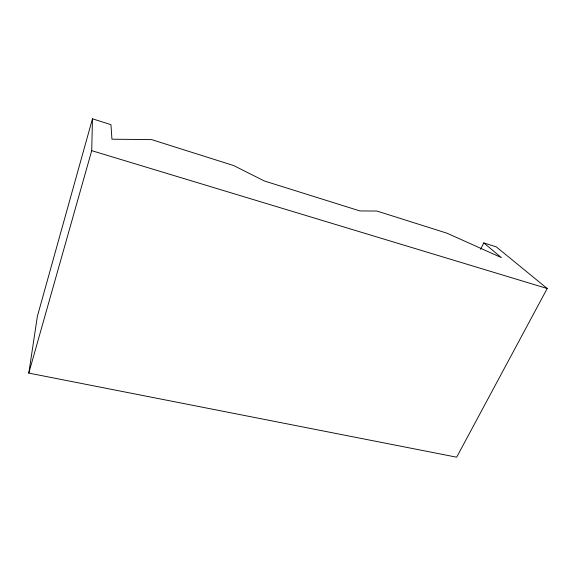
<?xml version="1.0" encoding="UTF-8"?>
<svg xmlns="http://www.w3.org/2000/svg" width="576" height="576" viewBox="0 0 576 576"><rect width="100%" height="100%" fill="white"/><g stroke="black" fill="none" stroke-linecap="round" stroke-linejoin="round"><path stroke-width="0.86" d="M483.761 242.899L496.303 246.881L547.2 288.511L456.667 457.193L28.8 373.097L91.714 150.667L92.47 118.807L110.952 124.668L111.938 139.198L151.632 139.622L233.719 165.578L264.283 180.965L359.906 210.931L376.927 211.046L447.019 233.201L501.379 257.602L483.761 242.899L480.586 249.343M28.8 373.097L37.375 316.303L92.47 118.807M91.714 150.667L547.2 288.511"/></g></svg>
